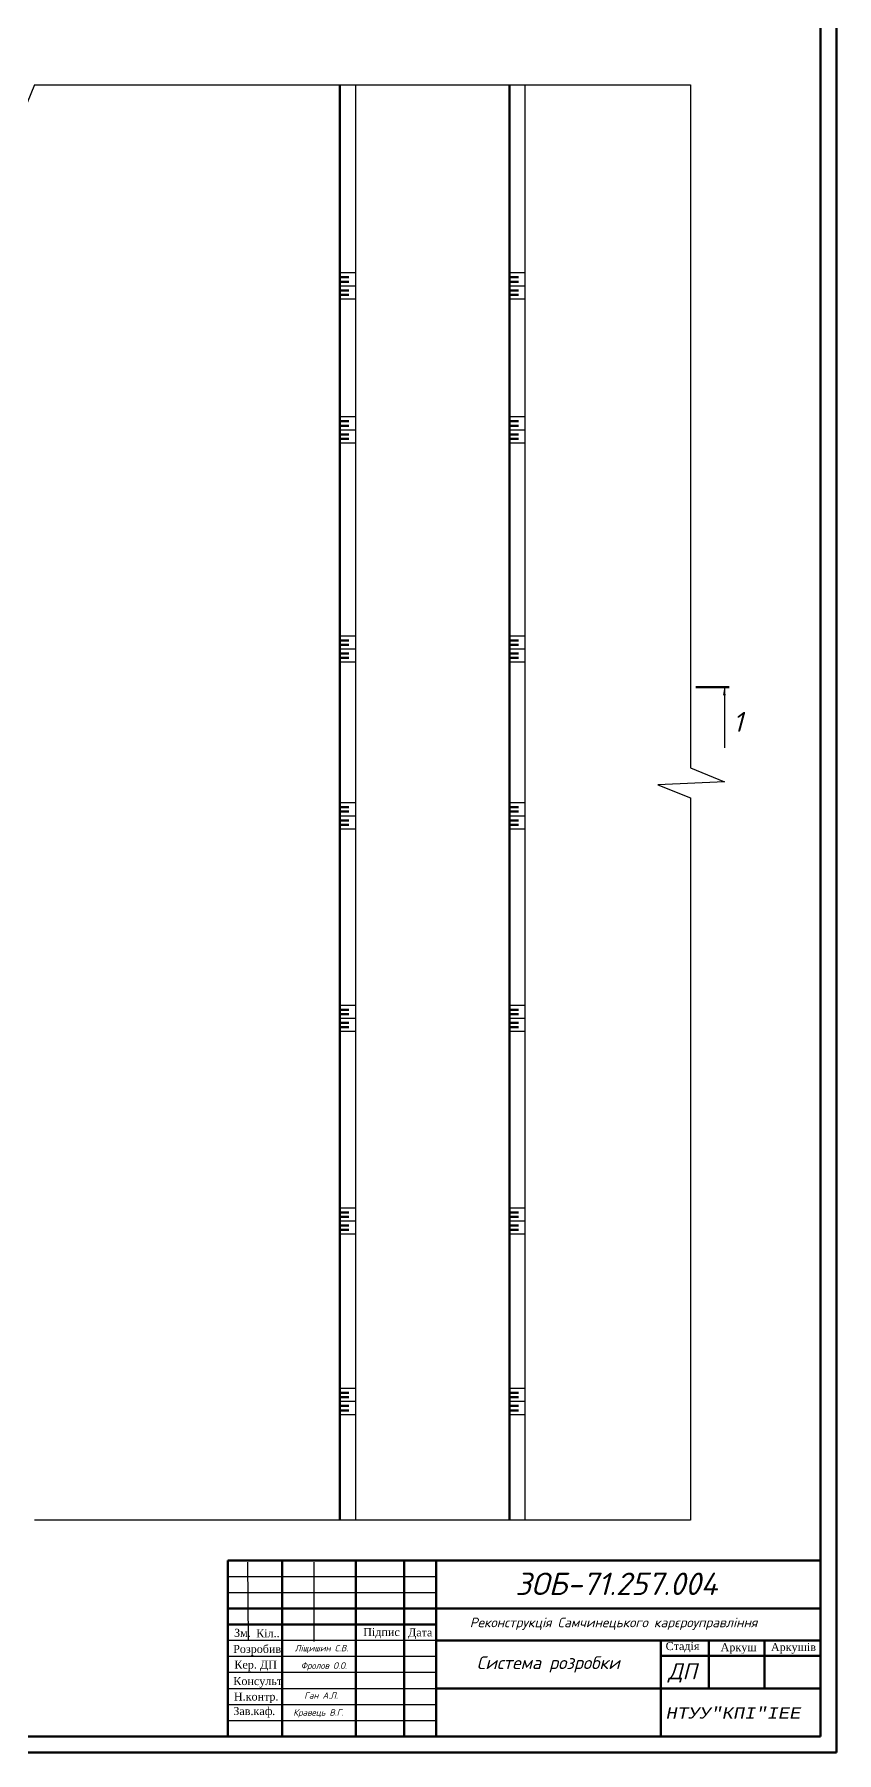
# Model space of a CAD drawing. Header units: millimetres. Extents: x 1555 to 5750, y -1109 to 1444.
# Drawn here: x 3645 to 3896, y -1109 to -572 of the extents above; entities that cross this region are included whole.
import ezdxf

# ---------------------------------------------------------------- set-up
doc = ezdxf.new("R2010")
doc.units = ezdxf.units.MM
doc.dimstyles.new('ISO-25', dxfattribs={"dimtxt": 2.5, "dimasz": 2.5, "dimexe": 1.25, "dimexo": 0.625, "dimtad": 1, "dimtxsty": 'Standard', "dimcen": 2.5, "dimadec": 0, "dimazin": 0, "dimtfac": 1, "dimtmove": 0, "dimatfit": 3, "dimfxl": 1, "dimarcsym": 0})

msp = doc.modelspace()

# ---------------------------------------------------------------- linework, layer by layer
at = {"color": 0}
for p, q in [((3895.8111, -1108.9839), (3895.8111, -267.9839)), ((3645.4423, -588.0403), (3641.0631, -598.7146)), ((3645.4423, -588.0403), (3850.1802, -588.0403)), ((3850.1802, -588.0403), (3850.1802, -801.3494)), ((3850.1802, -801.3494), (3860.8544, -805.7286)), ((3860.8544, -805.7286), (3839.9728, -806.6161)), ((3839.9728, -806.6161), (3850.1802, -810.6783)), ((3850.1802, -810.6783), (3850.1802, -1036.3567)), ((3850.1802, -1036.3567), (3645.4423, -1036.3567)), ((3301.8111, -1108.9839), (3895.8111, -1108.9839))]:
    msp.add_line(p, q, dxfattribs=at)
at = {"color": 1, "lineweight": 50}
for p, q in [((3895.8111, -267.9839), (3895.8111, -1108.9839)), ((3895.8111, -1108.9839), (3301.8111, -1108.9839))]:
    msp.add_line(p, q, dxfattribs=at)
at = {"lineweight": 80}
for p, q in [((3890.8111, -272.9839), (3890.8111, -1103.9839)), ((3705.8111, -1048.9839), (3705.8111, -1103.9839)), ((3890.8111, -1048.9839), (3705.8111, -1048.9839)), ((3722.8111, -1048.9839), (3722.8111, -1103.9839)), ((3745.8111, -1048.9839), (3745.8111, -1103.9839)), ((3760.8111, -1048.9839), (3760.8111, -1103.9839)), ((3770.8111, -1048.9839), (3770.8111, -1103.9839)), ((3770.8111, -1063.9839), (3890.8111, -1063.9839)), ((3770.8111, -1073.9839), (3890.8111, -1073.9839)), ((3840.9538, -1073.6988), (3840.9538, -1103.6988)), ((3890.9538, -1078.6988), (3840.9538, -1078.6988)), ((3855.9538, -1073.6988), (3855.9538, -1088.6988)), ((3873.3111, -1073.9839), (3873.3111, -1088.9839)), ((3770.8111, -1088.9839), (3890.8111, -1088.9839)), ((3890.8111, -1103.9839), (3321.8111, -1103.9839))]:
    msp.add_line(p, q, dxfattribs=at)
at = {"color": 0, "lineweight": 60}
for p, q in [((3740.8149, -588.0403), (3740.8149, -1036.3567)), ((3793.6708, -588.0403), (3793.6708, -1036.3567)), ((3740.8149, -648.1122), (3743.6282, -648.1122)), ((3793.6708, -648.1122), (3796.4841, -648.1122)), ((3740.8149, -649.4866), (3743.6282, -649.4866)), ((3740.8149, -652.2074), (3743.6282, -652.2074)), ((3740.8149, -653.5818), (3743.6282, -653.5818)), ((3793.6708, -649.4866), (3796.4841, -649.4866)), ((3793.6708, -652.2074), (3796.4841, -652.2074)), ((3793.6708, -653.5818), (3796.4841, -653.5818)), ((3740.8149, -693.1075), (3743.6282, -693.1075)), ((3740.8149, -694.4819), (3743.6282, -694.4819)), ((3740.8149, -697.2027), (3743.6282, -697.2027)), ((3793.6708, -693.1075), (3796.4841, -693.1075)), ((3793.6708, -694.4819), (3796.4841, -694.4819)), ((3793.6708, -697.2027), (3796.4841, -697.2027)), ((3740.8149, -698.577), (3743.6282, -698.577)), ((3793.6708, -698.577), (3796.4841, -698.577)), ((3740.8149, -761.5631), (3743.6282, -761.5631)), ((3793.6708, -761.5631), (3796.4841, -761.5631)), ((3740.8149, -762.9374), (3743.6282, -762.9374)), ((3740.8149, -765.6582), (3743.6282, -765.6582)), ((3740.8149, -767.0326), (3743.6282, -767.0326)), ((3793.6708, -762.9374), (3796.4841, -762.9374)), ((3793.6708, -765.6582), (3796.4841, -765.6582)), ((3793.6708, -767.0326), (3796.4841, -767.0326)), ((3740.8149, -813.6637), (3743.6282, -813.6637)), ((3740.8149, -815.038), (3743.6282, -815.038)), ((3793.6708, -813.6637), (3796.4841, -813.6637)), ((3793.6708, -815.038), (3796.4841, -815.038)), ((3740.8149, -817.7588), (3743.6282, -817.7588)), ((3740.8149, -819.1332), (3743.6282, -819.1332)), ((3793.6708, -817.7588), (3796.4841, -817.7588)), ((3793.6708, -819.1332), (3796.4841, -819.1332)), ((3740.8149, -876.9289), (3743.6282, -876.9289)), ((3740.8149, -878.3033), (3743.6282, -878.3033)), ((3793.6708, -876.9289), (3796.4841, -876.9289)), ((3793.6708, -878.3033), (3796.4841, -878.3033)), ((3740.8149, -881.0241), (3743.6282, -881.0241)), ((3740.8149, -882.3985), (3743.6282, -882.3985)), ((3793.6708, -881.0241), (3796.4841, -881.0241)), ((3793.6708, -882.3985), (3796.4841, -882.3985)), ((3740.8149, -940.2154), (3743.6282, -940.2154)), ((3740.8149, -941.5897), (3743.6282, -941.5897)), ((3740.8149, -944.3105), (3743.6282, -944.3105)), ((3793.6708, -940.2154), (3796.4841, -940.2154)), ((3793.6708, -941.5897), (3796.4841, -941.5897)), ((3793.6708, -944.3105), (3796.4841, -944.3105)), ((3740.8149, -945.6849), (3743.6282, -945.6849)), ((3793.6708, -945.6849), (3796.4841, -945.6849)), ((3740.8149, -996.5953), (3743.6282, -996.5953)), ((3740.8149, -997.9696), (3743.6282, -997.9696)), ((3793.6708, -996.5953), (3796.4841, -996.5953)), ((3793.6708, -997.9696), (3796.4841, -997.9696)), ((3740.8149, -1000.6904), (3743.6282, -1000.6904)), ((3740.8149, -1002.0648), (3743.6282, -1002.0648)), ((3793.6708, -1000.6904), (3796.4841, -1000.6904)), ((3793.6708, -1002.0648), (3796.4841, -1002.0648))]:
    msp.add_line(p, q, dxfattribs=at)
at = {"color": 0, "linetype": 'Continuous'}
for p, q in [((3745.6233, -588.0403), (3745.6233, -1036.3567)), ((3798.4792, -588.0403), (3798.4792, -1036.3567)), ((3740.8149, -646.6471), (3745.6233, -646.6471)), ((3793.6708, -646.6471), (3798.4792, -646.6471)), ((3740.8149, -650.7422), (3745.6233, -650.7422)), ((3740.8149, -654.8374), (3745.6233, -654.8374)), ((3793.6708, -650.7422), (3798.4792, -650.7422)), ((3793.6708, -654.8374), (3798.4792, -654.8374)), ((3740.8149, -691.6423), (3745.6233, -691.6423)), ((3793.6708, -691.6423), (3798.4792, -691.6423)), ((3740.8149, -695.7375), (3745.6233, -695.7375)), ((3793.6708, -695.7375), (3798.4792, -695.7375)), ((3740.8149, -699.8326), (3745.6233, -699.8326)), ((3793.6708, -699.8326), (3798.4792, -699.8326)), ((3740.8149, -760.0979), (3745.6233, -760.0979)), ((3793.6708, -760.0979), (3798.4792, -760.0979)), ((3740.8149, -764.193), (3745.6233, -764.193)), ((3793.6708, -764.193), (3798.4792, -764.193)), ((3740.8149, -768.2882), (3745.6233, -768.2882)), ((3793.6708, -768.2882), (3798.4792, -768.2882)), ((3740.8149, -812.1985), (3745.6233, -812.1985)), ((3793.6708, -812.1985), (3798.4792, -812.1985)), ((3740.8149, -816.2937), (3745.6233, -816.2937)), ((3740.8149, -820.3888), (3745.6233, -820.3888)), ((3793.6708, -816.2937), (3798.4792, -816.2937)), ((3793.6708, -820.3888), (3798.4792, -820.3888)), ((3740.8149, -875.4638), (3745.6233, -875.4638)), ((3740.8149, -879.5589), (3745.6233, -879.5589)), ((3793.6708, -875.4638), (3798.4792, -875.4638)), ((3793.6708, -879.5589), (3798.4792, -879.5589)), ((3740.8149, -883.6541), (3745.6233, -883.6541)), ((3793.6708, -883.6541), (3798.4792, -883.6541)), ((3740.8149, -938.7502), (3745.6233, -938.7502)), ((3793.6708, -938.7502), (3798.4792, -938.7502)), ((3740.8149, -942.8453), (3745.6233, -942.8453)), ((3793.6708, -942.8453), (3798.4792, -942.8453)), ((3740.8149, -946.9405), (3745.6233, -946.9405)), ((3793.6708, -946.9405), (3798.4792, -946.9405)), ((3740.8149, -995.1301), (3745.6233, -995.1301)), ((3793.6708, -995.1301), (3798.4792, -995.1301)), ((3740.8149, -999.2252), (3745.6233, -999.2252)), ((3740.8149, -1003.3204), (3745.6233, -1003.3204)), ((3793.6708, -999.2252), (3798.4792, -999.2252)), ((3793.6708, -1003.3204), (3798.4792, -1003.3204))]:
    msp.add_line(p, q, dxfattribs=at)
at = {"color": 0, "lineweight": 100}
msp.add_line((3862.311, -776.1536), (3851.8341, -776.1536), dxfattribs=at)
at = {"lineweight": 25}
for p, q in [((3712.0033, -1049.5098), (3712.1597, -1073.9632)), ((3732.6438, -1049.5098), (3732.6438, -1074.2757)), ((3705.8111, -1103.9839), (3705.8111, -1098.9839))]:
    msp.add_line(p, q, dxfattribs=at)
at = {"lineweight": 30}
for p, q in [((3705.8111, -1053.9839), (3770.8111, -1053.9839)), ((3705.8111, -1058.9839), (3770.8111, -1058.9839)), ((3705.8111, -1063.9839), (3770.8111, -1063.9839)), ((3770.8111, -1073.9839), (3705.8111, -1073.9839)), ((3770.8111, -1078.9839), (3705.8111, -1078.9839)), ((3770.8111, -1083.9839), (3705.8111, -1083.9839)), ((3705.8111, -1088.9839), (3770.8111, -1088.9839)), ((3705.8111, -1093.9839), (3770.8111, -1093.9839)), ((3705.8111, -1098.9839), (3770.8111, -1098.9839))]:
    msp.add_line(p, q, dxfattribs=at)
at = {"lineweight": 50}
for p, q in [((3705.8111, -1063.9839), (3770.8111, -1063.9839)), ((3770.8111, -1068.9839), (3705.8111, -1068.9839))]:
    msp.add_line(p, q, dxfattribs=at)

# ---------------------------------------------------------------- texts
at = {"color": 0, "lineweight": 20, "insert": (3863.4269, -783.8588), "char_height": 6.25, "width": 8.2112, "attachment_point": 1}
msp.add_mtext('{\\fISOCPEUR|b0|i1|c0|p34;1}', dxfattribs=at)
at = {"color": 0, "lineweight": 30}
for s, insert, char_height, width, attachment_point in [('{\\fISOCPEUR|b0|i1|c204|p34;\\H1.1667x;\\C256;ЗОБ-\\fISOCPEUR|b0|i1|c0|p34;7\\fISOCPEUR|b0|i1|c204|p34;1.\\fISOCPEUR|b0|i1|c0|p34;257\\fISOCPEUR|b0|i1|c204|p34;.\\fISOCPEUR|b0|i1|c0|p34;0\\fISOCPEUR|b0|i1|c204|p34;04}', (3827.0717, -1052.746), 6, 57.974266, 2), ('\\pi2;{\\fISOCPEUR|b0|i1|c204|p34;\\C256;Ліщишин С.В.}', (3734.0482, -1075.3396), 2, 23, 2), ('{\\fISOCPEUR|b0|i1|c204|p34;Система розробки}', (3805.8111, -1078.8807), 4, 70, 2), ('\\pi2;{\\fISOCPEUR|b0|i1|c204|p34;\\C256;Фролов О.О.}', (3734.7666, -1080.7948), 2, 23, 2), ('\\pi2;{\\fISOCPEUR|b0|i1|c204|p34;\\C256;Ган А.Л.}', (3733.9046, -1090.1259), 2, 23, 2), ('{\\fISOCTEUR|b0|i1|c204|p49;НТУУ"КПІ"ІЕЕ}', (3842.6799, -1094.8368), 3.5, 46.664098, 1), ('\\pi2;{\\fISOCPEUR|b0|i1|c204|p34;\\C256;Кравець В.Г.}', (3733.0426, -1095.4375), 2, 23, 2)]:
    msp.add_mtext(s, dxfattribs=dict(at, insert=insert, char_height=char_height, width=width, attachment_point=attachment_point))
at = {"lineweight": 20, "attachment_point": 1}
for s, insert, char_height, width in [('\\pi10.515;{\\fISOCPEUR|b0|i1|c204|p34;Реконструкція Самчинецького карєроуправління}', (3770.8111, -1066.8189), 3, 120), ('{\\fTimes New Roman|b0|i0|c204|p18;Зм.}', (3707.7579, -1070.3151), 2.5, 16.045455), ('{\\fTimes New Roman|b0|i0|c204|p18;Кіл..}', (3714.6537, -1070.4587), 2.5, 16.045455), ('{\\fTimes New Roman|b0|i0|c204|p18;Підпис}', (3748.0606, -1070.0643), 2.5, 16.045455), ('{\\fTimes New Roman|b0|i0|c204|p18;Дата}', (3762.0625, -1070.1716), 2.5, 16.045455), ('{\\fTimes New Roman|b0|i0|c204|p18;Розробив}', (3707.4706, -1075.3396), 2.5, 16.045455), ('{\\fTimes New Roman|b0|i0|c204|p18;Стадія}', (3842.4511, -1074.4517), 2.5, 16.045455), ('{\\fTimes New Roman|b0|i0|c204|p18;Аркуш}', (3859.6075, -1074.7981), 2.5, 14.281042), ('{\\fTimes New Roman|b0|i0|c204|p18;Аркушів}', (3875.3026, -1074.7368), 2.5, 16.045455), ('{\\fTimes New Roman|b0|i0|c204|p18;Кер. ДП}', (3707.8592, -1080.2312), 2.5, 16.045455), ('{\\fISOCPEUR|b0|i1|c204|p34;ДП}', (3843.2015, -1081.0826), 5, 16.045455), ('{\\fTimes New Roman|b0|i0|c204|p18;Консульт}', (3707.5259, -1085.38), 2.5, 16.045455), ('{\\fTimes New Roman|b0|i0|c204|p18;Зав.каф\\fTimes New Roman|b0|i1|c204|p18;.}', (3707.5228, -1094.7394), 2.5, 16.045455), ('{\\fTimes New Roman|b0|i0|c204|p18;Н.контр.}', (3707.7156, -1090.2044), 2.5, 16.045455)]:
    msp.add_mtext(s, dxfattribs=dict(at, insert=insert, char_height=char_height, width=width))

# ---------------------------------------------------------------- leaders
at = {"color": 0, "lineweight": 20}
msp.add_leader([(3860.7779, -776.1536), (3860.7779, -795.0598)], dimstyle='ISO-25', override={"dimgap": 0.625, "dimtad": 0}, dxfattribs=at)

doc.saveas('drawing.dxf')
